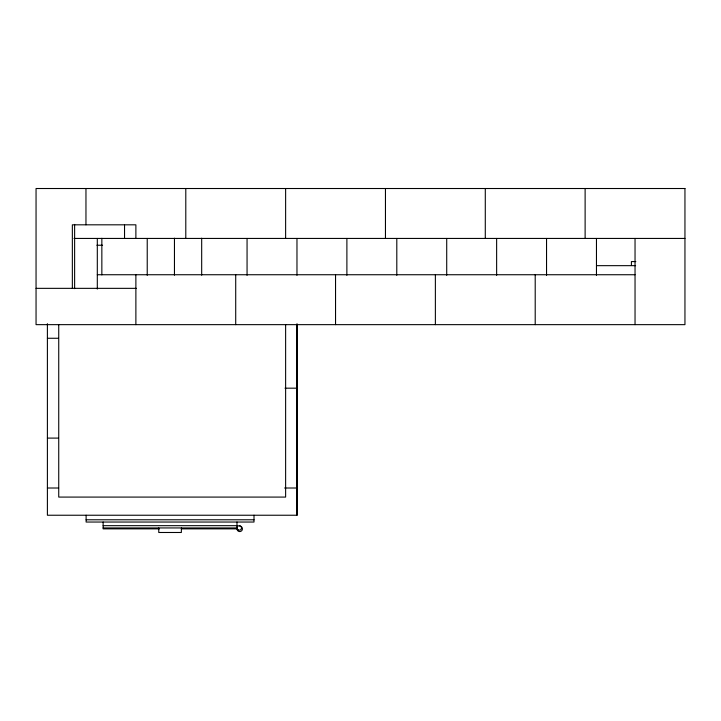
<?xml version="1.0" encoding="UTF-8"?>
<svg xmlns="http://www.w3.org/2000/svg" width="721" height="721" viewBox="0 0 721 721"><rect width="100%" height="100%" fill="white"/><g stroke="black" fill="none" stroke-linecap="round" stroke-linejoin="round"><path stroke-width="1.08" d="M74.02 238.435L684.95 238.435M96.902 245.239L102.571 245.239M635.832 261.579L631.407 261.579L631.407 265.211M596.465 265.661L635.598 265.661M97.308 274.737L635.039 274.737M36.05 288.346L136.314 288.346M47.397 338.266L58.284 338.266M284.993 388.177L296.971 388.177M47.397 438.098L58.284 438.098M47.397 488.009L58.635 488.009M284.606 488.009L296.971 488.009M86.114 519.778L254.008 519.778M103.13 525.672L236.993 525.672M103.13 527.943L236.993 527.943M159.404 528.853L103.13 528.853L103.13 522.04M181.836 528.853L236.993 528.853L236.993 522.04M635.039 238.435L635.039 324.648M596.465 238.435L596.465 275.332M585.119 188.514L585.119 238.435M546.545 238.435L546.545 275.332M535.207 274.737L535.207 324.648M496.634 238.435L496.634 275.332M485.287 188.514L485.287 238.435M446.714 238.435L446.714 275.332M435.376 274.737L435.376 324.648M396.802 238.435L396.802 275.332M385.456 188.514L385.456 238.435M346.891 238.435L346.891 275.332M335.544 274.737L335.544 324.648M297.115 324.243L297.115 515.236L47.397 515.236L47.397 323.684M296.971 238.435L296.971 275.332M296.971 323.846L296.971 515.236M285.624 188.514L285.624 238.435M285.624 324.54L285.624 497.084L58.734 497.084L58.734 324.54M254.008 515.236L254.008 522.04L86.114 522.04L86.114 515.236M247.06 238.435L247.06 275.332M235.713 274.737L235.713 324.648M201.682 238.182L201.682 275.197M185.793 188.514L185.793 238.435M181.359 527.943L181.359 532.486L158.764 532.486L158.764 527.943M174.455 238.182L174.455 275.197M147.228 238.435L147.228 275.332M135.881 238.435L135.881 224.817L72.352 224.817L72.352 288.346M135.881 274.737L135.881 324.648M124.535 225.123L124.535 238.435M101.85 238.281L101.85 274.89M97.308 238.435L97.308 289.085M85.961 188.514L85.961 224.817M74.623 224.411L74.623 288.652M239.714 526.132A2.722 2.722 0 0 1 242.427 529.088A2.722 2.722 0 0 1 239.246 531.53A2.722 2.722 0 0 1 237.083 528.151M684.95 188.514L36.05 188.514L36.05 324.648L684.95 324.648L684.95 188.514M238.128 529.908A2.271 2.271 0 0 0 241.526 527.943A2.271 2.271 0 0 0 238.128 525.979A2.271 2.271 0 0 0 238.128 529.908"/></g></svg>
